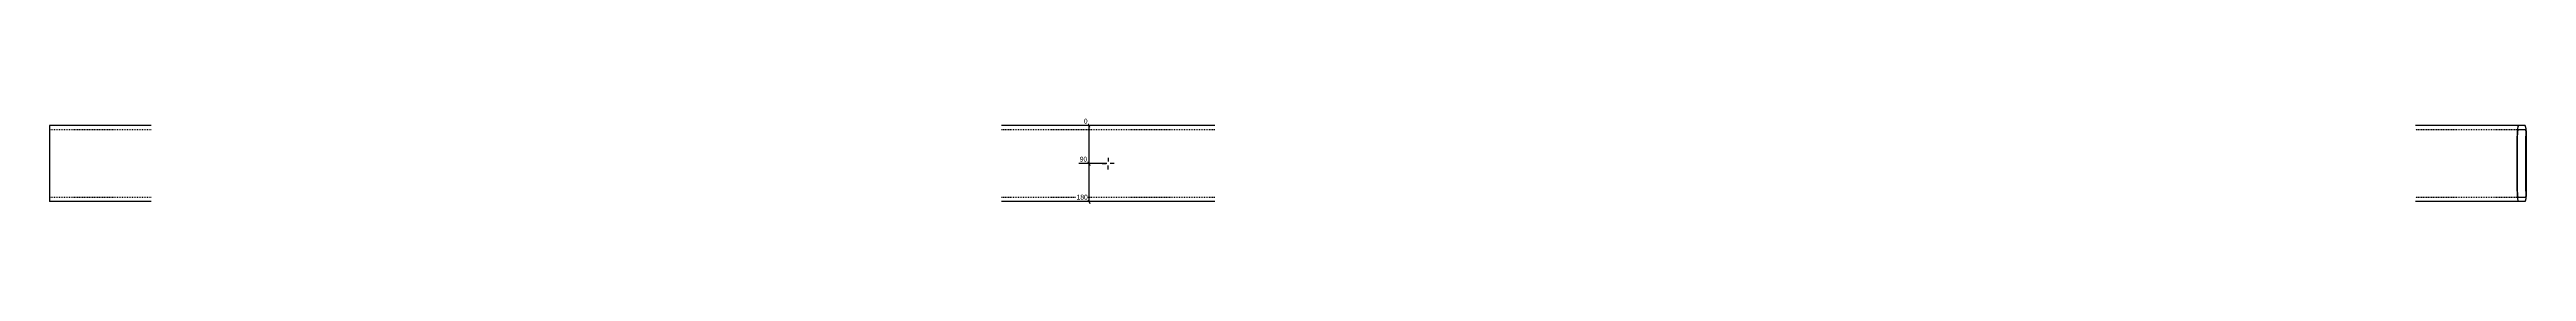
# Model space of a CAD drawing. Header units: millimetres. Extents: x 7 to 17784, y 7 to 355.
# Drawn here: x 11934 to 17784, y 9 to 213 of the extents above; entities that cross this region are included whole.
import ezdxf

# ---------------------------------------------------------------- set-up
doc = ezdxf.new("R2010")
doc.units = ezdxf.units.MM
doc.linetypes.add('DXK_LINE_DOT2', pattern=[3.9198, 1.9599, -1.9599])
doc.layers.add('MÅLSÆTNING', color=7, linetype='Continuous')
doc.layers.add('STÅL', color=7, linetype='Continuous')
doc.styles.add('Arial Narrow', font='ARIALN.TTF', dxfattribs={"height": 0.2})

msp = doc.modelspace()

# ---------------------------------------------------------------- linework, layer by layer
at = {"layer": 'MÅLSÆTNING', "color": 7, "linetype": 'Continuous'}
for p, q in [((14431.2, 193.5), (14376.8, 193.5)), ((14391, 189), (14387.4, 198)), ((14389.2, 103.5), (14389.2, 193.5)), ((14431.2, 103.5), (14365.1, 103.5)), ((14431.2, 103.5), (14365.1, 103.5)), ((14387.4, 108), (14391, 99)), ((14391, 99), (14387.4, 108)), ((14389.2, 13.5), (14389.2, 103.5)), ((14431.2, 13.5), (14357.8, 13.5)), ((14387.4, 18), (14391, 9))]:
    msp.add_line(p, q, dxfattribs=at)
at = {"layer": 'STÅL', "color": 2, "linetype": 'Continuous'}
for p, q in [((11934.2, 193.5), (11934.2, 168.5)), ((12174.2, 193.5), (11934.2, 193.5)), ((14686.2, 193.5), (14182.2, 193.5)), ((17780.9, 193.5), (17521.8, 193.5)), ((17762.1, 178.1), (17761.8, 168.5)), ((17762.7, 186.2), (17762.1, 178.1)), ((17763.7, 191.6), (17762.7, 186.2)), ((17763.2, 174.2), (17763.6, 179.1)), ((17763.6, 179.1), (17764.2, 182.4)), ((17764.9, 193.5), (17763.7, 191.6)), ((17764.2, 182.4), (17764.9, 183.5)), ((17780.9, 183.5), (17764.9, 183.5)), ((17782, 191.6), (17780.9, 193.5)), ((17780.9, 183.5), (17781.6, 182.4)), ((17781.6, 182.4), (17782.2, 179.1)), ((17783, 186.2), (17782, 191.6)), ((17782.2, 179.1), (17782.6, 174.2)), ((17783.7, 178.1), (17783, 186.2)), ((17783.9, 168.5), (17783.7, 178.1)), ((11934.2, 168.5), (11934.2, 38.5)), ((17761.8, 38.5), (17761.8, 168.5)), ((17763.1, 168.5), (17763.2, 174.2)), ((17763.1, 38.5), (17763.1, 168.5)), ((17782.6, 174.2), (17782.7, 168.5)), ((17782.7, 38.5), (17782.7, 168.5)), ((17783.9, 38.5), (17783.9, 168.5)), ((11934.2, 38.5), (11934.2, 13.5)), ((12174.2, 13.5), (11934.2, 13.5)), ((14686.2, 13.5), (14182.2, 13.5)), ((17780.9, 13.5), (17521.8, 13.5)), ((17761.8, 38.5), (17762.1, 28.9)), ((17762.1, 28.9), (17762.7, 20.8)), ((17762.7, 20.8), (17763.7, 15.4)), ((17763.2, 32.8), (17763.1, 38.5)), ((17763.6, 27.9), (17763.2, 32.8)), ((17764.2, 24.6), (17763.6, 27.9)), ((17763.7, 15.4), (17764.9, 13.5)), ((17764.9, 23.5), (17764.2, 24.6)), ((17780.9, 23.5), (17764.9, 23.5)), ((17781.6, 24.6), (17780.9, 23.5)), ((17780.9, 13.5), (17782, 15.4)), ((17782.2, 27.9), (17781.6, 24.6)), ((17782, 15.4), (17783, 20.8)), ((17782.6, 32.8), (17782.2, 27.9)), ((17782.7, 38.5), (17782.6, 32.8)), ((17783, 20.8), (17783.7, 28.9)), ((17783.7, 28.9), (17783.9, 38.5))]:
    msp.add_line(p, q, dxfattribs=at)
at = {"layer": 'STÅL', "color": 7, "linetype": 'DXK_LINE_DOT2'}
for p, q in [((11934.2, 193.5), (11934.2, 186.2)), ((12174.2, 183.5), (11934.2, 183.5)), ((14686.2, 183.5), (14182.2, 183.5)), ((17764.9, 183.5), (17521.8, 183.5)), ((12174.2, 23.5), (11934.2, 23.5)), ((14686.2, 23.5), (14182.2, 23.5)), ((17764.9, 23.5), (17521.8, 23.5))]:
    msp.add_line(p, q, dxfattribs=at)
at = {"layer": 'STÅL', "color": 3, "linetype": 'Continuous'}
for p, q in [((14434.2, 117.5), (14434.2, 108.2)), ((14420.2, 103.5), (14429.5, 103.5)), ((14434.2, 89.5), (14434.2, 98.8)), ((14448.2, 103.5), (14438.8, 103.5))]:
    msp.add_line(p, q, dxfattribs=at)

# ---------------------------------------------------------------- next in the draw order: wipeouts: each hides what was drawn before it
at = {"color": 0, "linetype": 'Continuous'}
for points in [[(14386.5, 195.9), (14386.5, 212.7), (14374.4, 212.7), (14374.4, 195.9)], [(14384.3, 105.9), (14384.3, 122.7), (14364.9, 122.7), (14364.9, 105.9)], [(14384.3, 15.9), (14384.3, 32.7), (14357.5, 32.7), (14357.5, 15.9)]]:
    msp.add_wipeout(points, dxfattribs=at).dxf.layer = 'MÅLSÆTNING'

# ---------------------------------------------------------------- next in the draw order: texts
at = {"layer": 'MÅLSÆTNING', "color": 3, "linetype": 'Continuous', "style": 'Arial Narrow'}
for s, height, p in [('0', 11.5, (14376.8, 198.3)), ('90', 11.45, (14367.3, 108.3)), ('180', 11.45, (14359.9, 18.3))]:
    msp.add_text(s, height=height, dxfattribs=at).set_placement(p)

doc.saveas('drawing.dxf')
